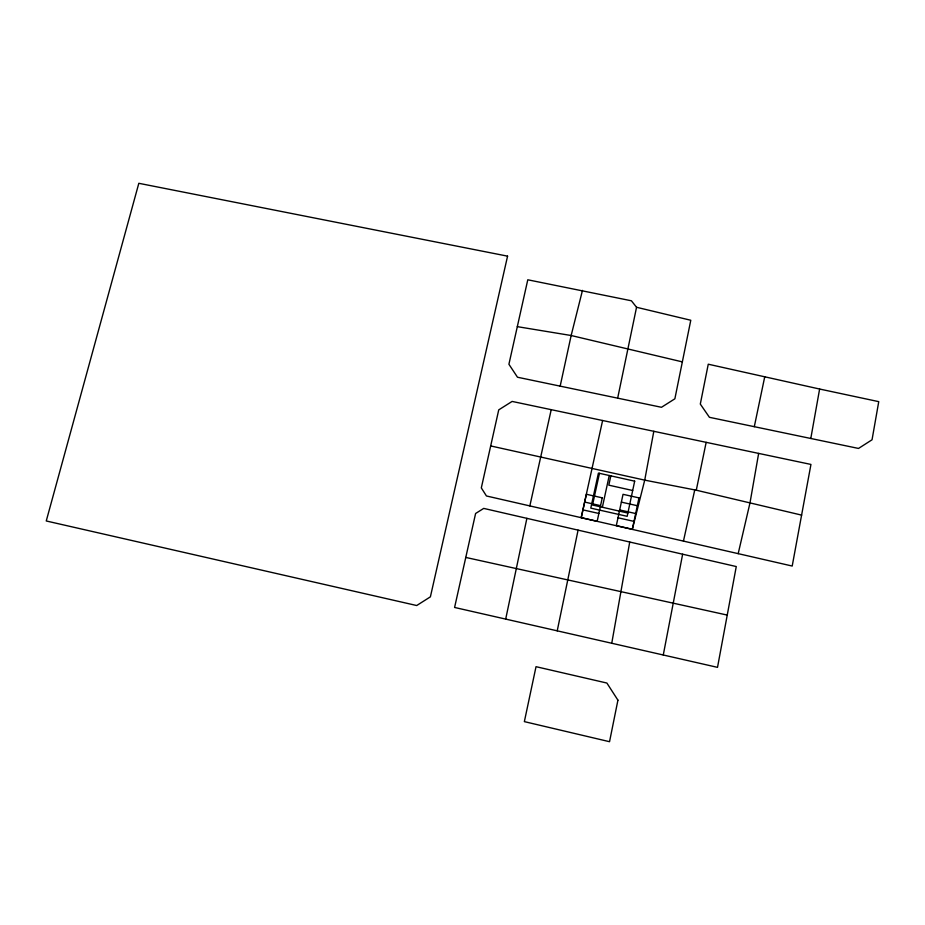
<?xml version="1.0" encoding="UTF-8"?>
<svg xmlns="http://www.w3.org/2000/svg" width="925" height="925" viewBox="0 0 925 925"><rect width="100%" height="100%" fill="white"/><g stroke="black" fill="none" stroke-linecap="round" stroke-linejoin="round"><path stroke-width="1.39" d="M758.65 453.412L749.99 502.899L738.185 553.647L486.446 495.973L481.312 487.914L498.737 409.868L512.115 401.427L810.947 464.431L792.205 566.042L738.185 553.647M611.749 643.257L454.591 607.459L475.6 513.491L483.717 508.403L736.265 566.551L717.511 667.353L611.749 643.257L629.728 542.027M810.797 438.473L819.619 389.032L708.261 364.207L700.306 404.075L709.429 417.314L858.516 448.44L872.044 439.78L878.75 401.647L819.619 389.032M653.813 431.293L644.725 480.133L632.318 529.401M663.271 655.004L682.638 554.202M505.686 619.103L526.88 518.358M557.22 630.85L578.079 530.141M636.55 307.273L617.669 398.155L661.479 407.289L674.868 398.802L690.778 320.258L636.55 307.273L631.405 300.787L527.782 279.789L508.912 364.265L517.491 377.227L617.669 398.155M706.157 442.347L696.282 490.204L644.725 480.133L490.666 445.931M754.303 426.679L764.732 376.81M610.835 475.855L608.812 485.174L632.677 490.504M560.168 386.141L571.153 335.509L582.472 290.392M602.372 507.247L609.24 475.496M599.458 473.322L592.509 505.004L627.867 513.063M581.178 517.676L602.614 420.505M683.448 541.125L694.768 489.845L801.651 515.121M529.84 505.906L551.219 409.671M517.318 326.652L571.153 335.509L682.349 361.883M465.761 557.428L727.223 615.079M621.357 502.125L637.313 505.709M584.681 502.067L600.568 505.651M619.681 509.953L635.66 513.537M582.97 509.883L598.868 513.467M618.004 517.78L633.983 521.388M617.923 700.167L609.54 741.7L524.359 721.627L536.026 666.682L606.881 683.043L617.923 700.167M638.978 497.881L632.318 529.25L616.316 525.631L623.034 494.32L638.978 497.881M634.677 481.162L627.173 516.323L590.786 508.126L598.417 473.091L634.677 481.162M602.256 497.835L597.168 521.307L581.258 517.699L586.381 494.274L602.256 497.835M507.571 256.156L430.391 596.845L416.701 605.528L46.25 520.972L138.819 183.3L507.571 256.156"/></g></svg>
